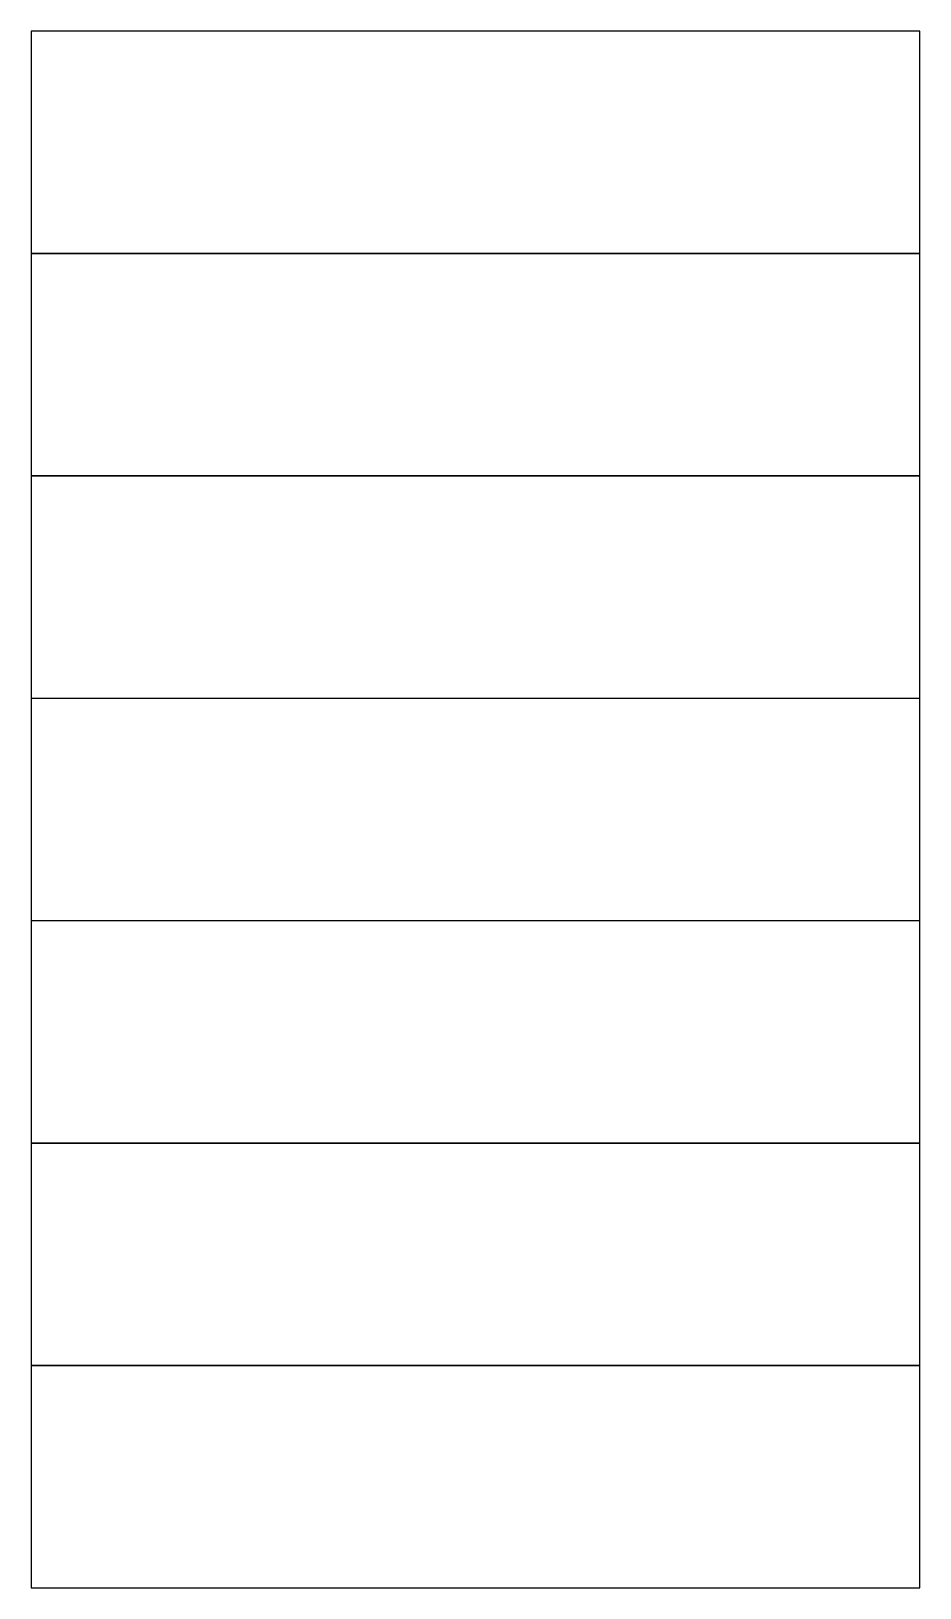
# Model space of a CAD drawing. Header units: metres. Extents: x 0 to 801, y 0 to 1401.
import ezdxf

# ---------------------------------------------------------------- set-up
doc = ezdxf.new("R2010")
doc.units = ezdxf.units.M

msp = doc.modelspace()

# ---------------------------------------------------------------- linework, layer by layer
at = {"layer": 'PARAMETRIX'}
for p, q in [((800.6, 1401.2), (0, 1401.2)), ((0, 1401.2), (0, 1201.2)), ((800.6, 1201.2), (800.6, 1401.2)), ((0, 1201.2), (800.6, 1201.2)), ((800.6, 1201), (0, 1201)), ((0, 1201), (0, 1001)), ((800.6, 1001), (800.6, 1201)), ((0, 1001), (800.6, 1001)), ((800.6, 1000.8), (0, 1000.8)), ((0, 1000.8), (0, 800.8)), ((800.6, 800.8), (800.6, 1000.8)), ((0, 800.8), (800.6, 800.8)), ((800.6, 800.6), (0, 800.6)), ((0, 800.6), (0, 600.6)), ((800.6, 600.6), (800.6, 800.6)), ((0, 600.6), (800.6, 600.6)), ((800.6, 600.4), (0, 600.4)), ((0, 600.4), (0, 400.4)), ((800.6, 400.4), (800.6, 600.4)), ((0, 400.4), (800.6, 400.4)), ((800.6, 400.2), (0, 400.2)), ((0, 400.2), (0, 200.2)), ((800.6, 200.2), (800.6, 400.2)), ((0, 200.2), (800.6, 200.2)), ((800.6, 200), (0, 200)), ((0, 200), (0, 0)), ((800.6, 0), (800.6, 200)), ((0, 0), (800.6, 0))]:
    msp.add_line(p, q, dxfattribs=at)

doc.saveas('drawing.dxf')
